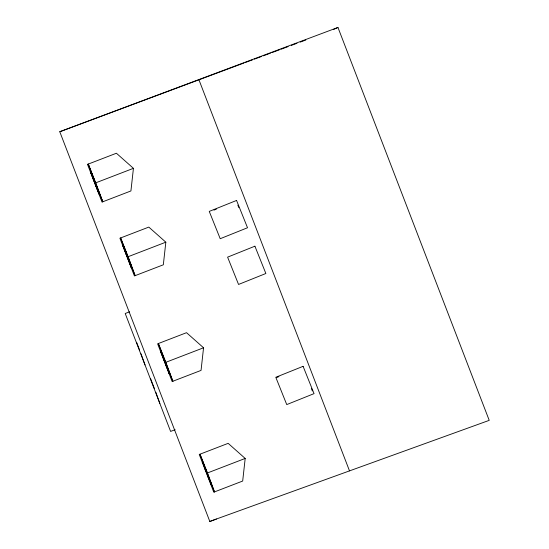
<?xml version="1.0" encoding="UTF-8"?>
<svg xmlns="http://www.w3.org/2000/svg" width="549" height="549" viewBox="0 0 549 549"><rect width="100%" height="100%" fill="white"/><g stroke="black" fill="none" stroke-linecap="round" stroke-linejoin="round"><path stroke-width="0.82" d="M133.434 168.337L130.923 190.949L102.018 202.073L87.504 164.371L116.409 153.24L133.434 168.337L95.732 182.844L88.231 164.089L102.745 201.792L95.732 182.844M165.832 242.184L163.328 264.796L134.416 275.927L119.902 238.225L148.806 227.094L165.832 242.184L128.137 256.699L120.629 237.943L135.102 275.66M203.555 347.785L201.051 370.397L172.139 381.521L157.625 343.818L186.536 332.687L203.555 347.785L165.86 362.292L158.352 343.537L172.825 381.26M245.19 458.442L242.685 481.048L213.774 492.179L199.26 454.476L228.164 443.345L245.19 458.442L207.495 472.95L199.987 454.195L214.46 491.918M333.442 29.509L337.958 27.45L489.221 420.356L209.8 521.413M216.457 519.011L209.855 521.55L59.779 131.733L243.934 63.018M213.966 210.116L216.354 209.162M276.524 377.595L278.913 376.635M90.461 172.063L91.148 171.796M91.408 172.544L90.798 172.777L98.827 193.625L99.438 193.392M91.045 173.36L91.621 173.141M93.268 179.132L93.838 178.912M93.474 179.729L94.085 179.496M93.721 180.312L94.298 180.093M95.945 186.077L96.514 185.857M96.15 186.674L96.761 186.44M96.398 187.264L96.967 187.044M98.614 193.028L99.191 192.809M99.053 194.387L99.74 194.126M122.859 245.911L123.546 245.65M123.202 246.631L123.806 246.398M123.443 247.215L124.019 246.995L126.236 252.76L125.666 252.979M125.879 253.576L126.483 253.343M126.119 254.16L126.695 253.94L128.912 259.711L128.342 259.931M128.548 260.528L129.159 260.295M128.795 261.111L129.372 260.892L131.588 266.656L131.019 266.876M131.225 267.48L131.835 267.239M131.458 268.235L132.137 267.974M129.571 311.825L125.213 313.5L170.609 431.425L175.138 429.682M161.269 351.243L160.583 351.504L169.216 373.821M160.926 352.225L161.536 351.991M161.173 352.808L161.742 352.588M145.018 364.955L141.018 353.769M163.389 358.579L163.966 358.353M163.602 359.176L164.206 358.943M163.849 359.76L164.419 359.54M166.066 365.524L166.642 365.305M166.278 366.121L166.882 365.888M166.519 366.711L167.095 366.485M168.742 372.476L169.312 372.256M168.955 373.073L169.559 372.84M169.181 373.835L169.867 373.567M159.821 403.405L155.82 392.226M202.217 462.162L202.904 461.901M202.56 462.882L203.164 462.649M202.801 463.466L203.377 463.246M205.024 469.237L205.594 469.011M205.237 469.834L205.841 469.601M205.477 470.418L206.053 470.198M207.7 476.182L208.27 475.962M207.906 476.779L208.517 476.546M208.153 477.369L208.73 477.143M210.377 483.134L210.946 482.914M210.583 483.731L211.193 483.497M210.816 484.493L211.495 484.225M59.779 131.733L337.958 27.45M245.54 62.421L252.773 59.731M254.386 59.134L261.619 56.451M263.225 55.854L270.458 53.164M272.064 52.567L279.297 49.884M280.91 49.286L288.143 46.596M291.354 45.402L296.982 43.309M300.2 42.115L305.82 40.029M237.847 205.161L238.801 207.549M311.4 388.548L312.354 390.936M198.923 79.735L349.507 470.884M123.841 247.064L126.044 252.835M126.496 254.015L128.734 259.78M129.173 260.967L131.41 266.725M123.628 247.146L125.865 252.904M126.318 254.084L128.521 259.862M128.994 261.036L131.197 266.807M122.894 245.897L131.492 268.221M161.564 352.657L163.767 358.428M164.22 359.616L166.457 365.373M166.917 366.56L169.119 372.332M161.365 352.733L163.568 358.511M164.041 359.684L166.244 365.456M166.718 366.636L168.92 372.407M88.183 164.11L102.697 201.812M203.178 463.322L205.415 469.079M205.875 470.267L208.078 476.038M208.531 477.218L210.768 482.983M91.443 173.21L93.639 178.988M94.112 180.161L96.315 185.933M96.775 187.12L99.012 192.877M91.244 173.285L93.46 179.056M202.986 463.397L205.223 469.155M205.676 470.342L207.879 476.113M208.332 477.294L210.569 483.058M91.223 173.292L93.447 179.063M136.591 342.274L139.638 350.187M150.481 378.357L154.441 388.644M128.137 256.699L135.143 275.646M207.495 472.95L214.501 491.897M165.86 362.292L172.873 381.239M236.564 200.447L209.251 211.399L220.211 238.712L247.517 227.753L236.564 200.447M254.908 246.192L227.602 257.145L238.554 284.451L265.867 273.498L254.908 246.192M303.096 366.327L275.79 377.28L286.743 404.586L314.049 393.633L303.096 366.327M96.137 186.001L93.92 180.237L96.123 186.008M98.813 192.953L96.597 187.188L98.799 192.96"/></g></svg>
